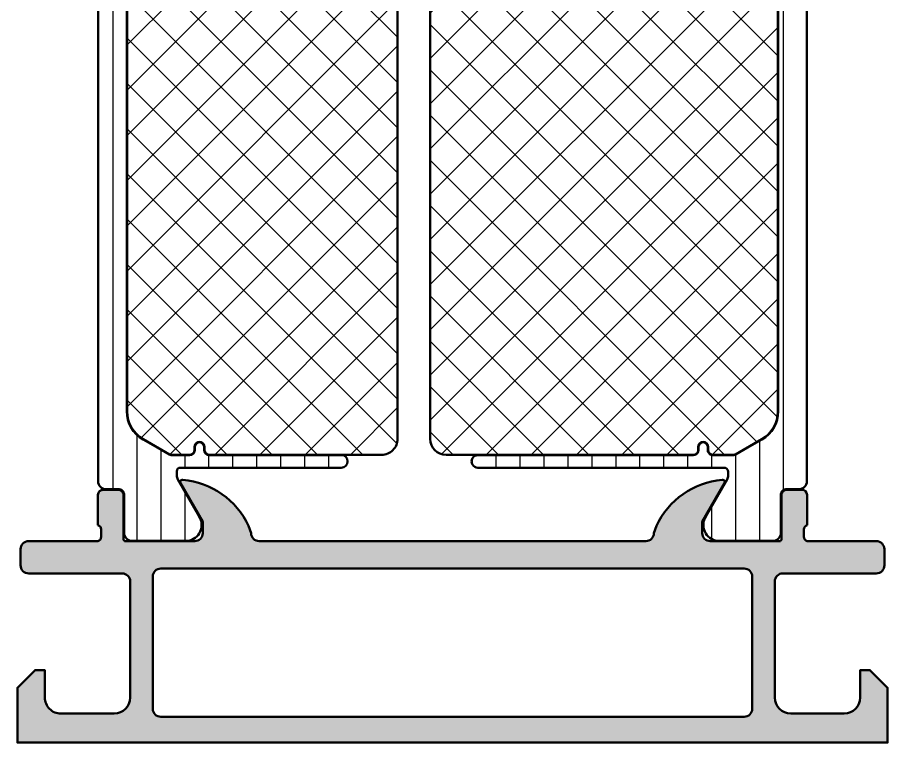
# Model space of a CAD drawing. Extents: x 0 to 54, y 0 to 90.
# Drawn here: x 0 to 54, y 0 to 45 of the extents above; entities that cross this region are included whole.
import ezdxf

# ---------------------------------------------------------------- set-up
doc = ezdxf.new("R2010")
doc.units = 0
for name, color, linetype, lineweight in [('0S-Alu contour', 7, 'Continuous', 50), ('0S-Alu hatch', 252, 'Continuous', 25), ('0S-Plastic contour', 254, 'Continuous', 50), ('0S-Plastic hatch', 253, 'Continuous', 25), ('0S-PT contour', 91, 'Continuous', 50), ('0S-PT hatch', 103, 'Continuous', 25)]:
    doc.layers.add(name, color=color, linetype=linetype, lineweight=lineweight)
pattern_1 = [(90, (0, 0), (-1.4859, 0), [])]
pattern_2 = [(135, (0, 0), (-1.403165018917055, -1.403165018917055), []), (225, (0, 0), (1.403165018917055, -1.403165018917055), [])]

# ---------------------------------------------------------------- blocks, each defined once
blk = doc.blocks.new('245313__9BE82646_0DBA_4F72_AE66_6E2277C4F172___79D6A3EC_DA30_4F22_AF5A_174B0E69895F_')
at = {"layer": '0S-Plastic hatch'}
h = blk.add_hatch(dxfattribs=at)
h.set_pattern_fill('ANSI31', color=256, scale=0.4680000000000001, angle=45, style=0)
h.set_pattern_definition(pattern_1)
edge = h.paths.add_edge_path()
edge.add_line((5.010047412109434, 66.29000567895639), (5.0100474121095, 16.20999432109075))
edge.add_arc((5.500044733207362, 16.20999432109069), 0.4899973210978601, 180, 269.9999999999948)
edge.add_line((5.500044733207317, 15.71999699999284), (6.310378745447203, 15.71999700000001))
edge.add_ellipse((6.310378053838333, 15.40999630848404), major_axis=(-0.3100006915167471, 0), ratio=1, start_angle=179.9998721732333, end_angle=269.99987217360996, ccw=False)
edge.add_line((6.620378745354308, 15.40999561687252), (6.620046795052795, 13.00999856427147))
edge.add_arc((7.110042772491545, 13.00999597743863), 0.4899959774455774, 179.9996975194316, 269.9999999999989)
edge.add_line((7.110042772491535, 12.51999999999305), (10.58586990830082, 12.52000000000001))
edge.add_arc((10.44427626122475, 13.49981807472286), 0.9899960709244711, 278.2228963588974, 392.7407569883286)
edge.add_line((11.27698796620614, 14.03524634894163), (9.95836298677975, 16.31917212144322))
edge.add_ellipse((10.39996191972351, 16.57412934929442), major_axis=(-0.5099145081389953, 0), ratio=1, start_angle=0, end_angle=29.999996598275686, ccw=False)
edge.add_line((9.890047411584513, 16.57412934930392), (9.89004741210936, 16.85000000042318))
edge.add_ellipse((10.10004741210936, 16.85000000002366), major_axis=(-0.2100000000000008, 0), ratio=1, start_angle=269.99999999999955, end_angle=360, ccw=False)
edge.add_line((10.10004741210936, 17.06000000002366), (20.1002968571582, 17.06000000002364))
edge.add_arc((20.10029685714226, 17.45000000002364), 0.3900000000000041, 270.0000000023424, 449.9963327099755)
edge.add_line((20.1003218195936, 17.83999999922477), (11.89999295600568, 17.84052487027402))
edge.add_ellipse((11.90001279781845, 18.15052344344653), major_axis=(-0.3099985738075024, 0), ratio=1, start_angle=0, end_angle=89.9963327181921, ccw=False)
edge.add_line((11.59001422401095, 18.15052344344653), (11.59001422401094, 18.35003318807466))
edge.add_arc((11.30004741210938, 18.35003318807466), 0.2899668119015608, 0, 180)
edge.add_line((11.01008060020782, 18.35003318807466), (11.01008060020782, 18.15052607826402))
edge.add_ellipse((10.70008060025495, 18.15052607826403), major_axis=(-0.3099999999528701, 0), ratio=1, start_angle=90.00000000000131, end_angle=180, ccw=False)
edge.add_line((10.70008060025495, 17.84052607831116), (9.535034602648912, 17.84052607831116))
edge.add_ellipse((9.535034602648917, 18.05052607831116), major_axis=(-0.2100000000000044, 0), ratio=1, start_angle=60.00000000000182, end_angle=89.99999999999858, ccw=False)
edge.add_line((9.43003460264892, 17.86866074351642), (7.795047412109366, 18.81262103809602))
edge.add_ellipse((8.800047412109368, 20.55333209970274), major_axis=(-2.009999999999999, 0), ratio=1, start_angle=0, end_angle=60, ccw=False)
edge.add_line((6.790047412109363, 20.55333209970275), (6.790047412109372, 61.94666790039173))
edge.add_ellipse((8.800047412109407, 61.94666790039174), major_axis=(-2.010000000000036, 0), ratio=1, start_angle=299.9999999999984, end_angle=360, ccw=False)
edge.add_line((7.795047412109438, 63.68737896199852), (9.430034602649023, 64.63133925657807))
edge.add_ellipse((9.535034602649157, 64.44947392178298), major_axis=(-0.210000000000377, 0), ratio=1, start_angle=270.0000000000116, end_angle=299.99999999998215, ccw=False)
edge.add_line((9.535034602649114, 64.65947392178334), (10.70008060020786, 64.65947392178325))
edge.add_ellipse((10.70008060020781, 64.34947392178321), major_axis=(-0.3100000000000165, 0), ratio=1, start_angle=180, end_angle=269.9999999999908, ccw=False)
edge.add_line((11.01008060020782, 64.34947392178324), (11.01008060020782, 64.1499668119726))
edge.add_arc((11.30004741210939, 64.1499668119726), 0.2899668119015626, 180, 360)
edge.add_line((11.59001422401095, 64.1499668119726), (11.59001422401096, 64.34947655660076))
edge.add_ellipse((11.9000142240125, 64.34947655659919), major_axis=(-0.3100000000015424, 0), ratio=1, start_angle=270.006498520729, end_angle=360, ccw=False)
edge.add_line((11.89997906363177, 64.65947655460677), (20.10034106812619, 64.66040664192181))
edge.add_arc((20.10029685715712, 65.05020331971913), 0.3897966803045239, 270.0064985210738, 450.0000000014512)
edge.add_line((20.10029685714724, 65.44000000002364), (10.10004741210892, 65.44000000002409))
edge.add_ellipse((10.10004741210895, 65.65000000002367), major_axis=(-0.2099999999995816, 0), ratio=1, start_angle=0, end_angle=89.99999999999142, ccw=False)
edge.add_line((9.890047412109375, 65.65000000002367), (9.890047412109373, 65.92584774313976))
edge.add_ellipse((10.40004741210934, 65.92584774313976), major_axis=(-0.5099999999999643, 0), ratio=1, start_angle=330.0000034006533, end_angle=360, ccw=False)
edge.add_line((9.958374441044395, 66.18084771692531), (11.27698796620567, 68.46475365110484))
edge.add_arc((10.44427626122476, 69.00018192532436), 0.989996070924473, 327.2592430116209, 441.7771036410987)
edge.add_line((10.58586990830089, 69.9800000000472), (7.110042772491543, 69.98000000005415))
edge.add_arc((7.110042772482333, 69.49000402261778), 0.4899959774363652, 89.99999999892303, 180.0079248046689)
edge.add_line((6.620046799732962, 69.48993624934641), (6.620378742484747, 67.09004587700196))
edge.add_ellipse((6.310378745449955, 67.09000300004719), major_axis=(-0.3100000000000069, 0), ratio=1, start_angle=89.99999999949182, end_angle=180.0079247372468, ccw=False)
edge.add_line((6.310378745447205, 66.78000300004717), (5.500044733207412, 66.78000300005436))
edge.add_arc((5.500044733207412, 66.29000567895639), 0.4899973210979738, 90, 180)
at = {"layer": '0S-Plastic contour', "color": 7}
for points in [[(10.58586990830089, 69.9800000000472), (7.110042772491543, 69.98000000005415)], [(6.620046799732962, 69.48993624934641), (6.620378742484747, 67.09004587700196)], [(9.958374441044395, 66.18084771692531), (11.27698796620567, 68.46475365110484)], [(6.310378745447205, 66.78000300004717), (5.500044733207412, 66.78000300005436)], [(5.010047412109434, 66.29000567895639), (5.0100474121095, 16.20999432109074)], [(9.890047412109375, 65.65000000002367), (9.890047412109373, 65.92584774313976)], [(20.10029685714724, 65.44000000002364), (10.10004741210892, 65.44000000002409)], [(7.795047412109438, 63.68737896199852), (9.430034602649023, 64.63133925657807)], [(9.535034602649114, 64.65947392178334), (10.70008060020786, 64.65947392178325)], [(11.01008060020782, 64.34947392178324), (11.01008060020782, 64.1499668119726)], [(11.59001422401095, 64.1499668119726), (11.59001422401096, 64.34947655660076)], [(11.89997906363177, 64.65947655460677), (20.10034106812619, 64.66040664192181)], [(6.790047412109363, 20.55333209970275), (6.790047412109372, 61.94666790039173)], [(9.43003460264892, 17.86866074351642), (7.795047412109366, 18.81262103809602)], [(10.70008060025495, 17.84052607831116), (9.535034602648912, 17.84052607831116)], [(11.01008060020782, 18.35003318807466), (11.01008060020782, 18.15052607826402)], [(11.59001422401095, 18.15052344344653), (11.59001422401094, 18.35003318807466)], [(20.1003218195936, 17.83999999922477), (11.89999295600568, 17.84052487027402)], [(9.890047411584513, 16.57412934930392), (9.89004741210936, 16.85000000042318)], [(10.10004741210936, 17.06000000002366), (20.1002968571582, 17.06000000002364)], [(11.27698796620614, 14.03524634894163), (9.95836298677975, 16.31917212144322)], [(5.500044733207317, 15.71999699999284), (6.310378745447203, 15.71999700000001)], [(6.620378745354308, 15.40999561687252), (6.620046795052795, 13.00999856427147)], [(7.110042772491535, 12.51999999999305), (10.58586990830082, 12.52000000000001)]]:
    blk.add_lwpolyline(points, dxfattribs=at)
for centre, radius, start, end in [((7.110042772482333, 69.49000402261778), 0.4899959774363652, 89.99999999892303, 180.0079248046689), ((10.44427626122476, 69.00018192532436), 0.989996070924473, 327.2592430116209, 81.77710364109868), ((5.500044733207412, 66.29000567895639), 0.4899973210979738, 90, 180), ((20.10029685715712, 65.05020331971913), 0.3897966803045239, 270.0064985210738, 90.00000000145123), ((11.30004741210939, 64.1499668119726), 0.2899668119015626, 180, 0), ((11.30004741210938, 18.35003318807466), 0.2899668119015608, 0, 180), ((20.10029685714226, 17.45000000002364), 0.3900000000000041, 270.0000000023424, 89.9963327099755), ((5.500044733207362, 16.20999432109069), 0.4899973210978601, 180, 269.9999999999948), ((10.44427626122475, 13.49981807472286), 0.9899960709244711, 278.2228963588974, 32.74075698832866), ((7.110042772491545, 13.00999597743863), 0.4899959774455774, 179.9996975194316, 269.9999999999989)]:
    blk.add_arc(centre, radius, start, end, dxfattribs=at)
at = {"layer": '0S-Plastic contour', "color": 7, "extrusion": (0, 0, -1)}
for centre, radius, start, end in [((-6.310378745449955, 67.09000300004719), 0.3100000000000069, 179.9920752627532, 270.0000000005082), ((-10.40004741210934, 65.92584774313976), 0.5099999999999643, 0, 29.99999659934664), ((-10.10004741210895, 65.65000000002367), 0.2099999999995816, 270.0000000000087, 0), ((-9.535034602649157, 64.44947392178298), 0.210000000000377, 60.00000000001784, 89.99999999998838), ((-10.70008060020781, 64.34947392178321), 0.3100000000000165, 90.0000000000092, 180), ((-11.9000142240125, 64.34947655659919), 0.3100000000015424, 0, 89.993501479271), ((-8.800047412109407, 61.94666790039174), 2.010000000000036, 0, 60.00000000000157), ((-8.800047412109368, 20.55333209970274), 2.009999999999999, 300, 0), ((-9.535034602648917, 18.05052607831116), 0.2100000000000044, 270.0000000000014, 299.9999999999982), ((-10.70008060025495, 18.15052607826403), 0.3099999999528702, 180, 269.9999999999987), ((-11.90001279781845, 18.15052344344653), 0.3099985738075024, 270.003667281808, 0), ((-10.10004741210936, 16.85000000002366), 0.2100000000000008, 0, 90.00000000000047), ((-10.39996191972351, 16.57412934929442), 0.5099145081389953, 330.0000034017243, 0), ((-6.310378053838333, 15.40999630848404), 0.3100006915167471, 90.00012782639006, 180.0001278267668)]:
    blk.add_arc(centre, radius, start, end, dxfattribs=at)
blk = doc.blocks.new('465030__1AEBB106_C5A7_4999_BAFA_1D3E6CB58166_')
at = {"layer": '0S-PT hatch'}
h = blk.add_hatch(dxfattribs=at)
h.set_pattern_fill('ANSI37', color=256, scale=0.625, angle=90, style=0)
h.set_pattern_definition(pattern_2)
edge = h.paths.add_edge_path()
edge.add_line((23.59004741210943, 63.6502033197427), (23.59004741210944, 18.84979668030453))
edge.add_ellipse((22.60004741210952, 18.84979668030444), major_axis=(-0.9899999999999165, 0), ratio=1, start_angle=89.99894919993892, end_angle=180, ccw=False)
edge.add_line((22.60002925558788, 17.85979668047102), (11.90000890543251, 17.85999291816624))
edge.add_ellipse((11.90001422401094, 18.14999291811747), major_axis=(-0.2899999999999987, 0), ratio=1, start_angle=0, end_angle=89.9989491996655, ccw=False)
edge.add_line((11.61001422401095, 18.14999291811747), (11.61001422401095, 18.35056371340372))
edge.add_arc((11.30058501929719, 18.35056371340371), 0.3094292047137603, 0, 180)
edge.add_line((10.99115581458343, 18.35056371340371), (10.99115581458343, 18.14999291811748))
edge.add_ellipse((10.70116290893022, 18.14999291811749), major_axis=(-0.2899929056532073, 0), ratio=1, start_angle=93.45167321396752, end_angle=180, ccw=False)
edge.add_line((10.71862240439084, 17.86052607831118), (9.5350346026489, 17.86052607831118))
edge.add_ellipse((9.535034602648913, 18.05052607831122), major_axis=(-0.1900000000000474, 0), ratio=1, start_angle=60.00000000000608, end_angle=89.99999999999568, ccw=False)
edge.add_line((9.440034602648907, 17.88598125159213), (7.805047412109369, 18.82994154617172))
edge.add_ellipse((8.80004741210936, 20.55333209970275), major_axis=(-1.989999999999994, 0), ratio=1, start_angle=0, end_angle=60.00000000000023, ccw=False)
edge.add_line((6.810047412109365, 20.55333209970275), (6.810047412109368, 61.94666790039178))
edge.add_ellipse((8.800047412109365, 61.94666790039177), major_axis=(-1.989999999999995, 0), ratio=1, start_angle=299.9999999999991, end_angle=360, ccw=False)
edge.add_line((7.805047412109396, 63.67005845392282), (9.44003460264894, 64.61401874850237))
edge.add_ellipse((9.535034602648903, 64.44947392178341), major_axis=(-0.1899999999999274, 0), ratio=1, start_angle=269.9999999998527, end_angle=299.9999999999999, ccw=False)
edge.add_line((9.535034602649391, 64.63947392178333), (10.7186090557065, 64.63947392178035))
edge.add_ellipse((10.70114872021596, 64.34999291814104), major_axis=(-0.2900070943674726, 0), ratio=1, start_angle=180, end_angle=266.54832960147826, ccw=False)
edge.add_line((10.99115581458343, 64.34999291814104), (10.99115581458343, 64.1494221228548))
edge.add_arc((11.30112262648499, 64.14942212285482), 0.3099668119015622, 180, 360)
edge.add_line((11.61108943838655, 64.14942212285483), (11.61108943838655, 64.34999291809388))
edge.add_ellipse((11.9014960777775, 64.34999291809392), major_axis=(-0.2904066393909499, 0), ratio=1, start_angle=269.998949054502, end_angle=360, ccw=False)
edge.add_line((11.90150140454943, 64.64039955743601), (22.60004722866735, 64.64020331974434))
edge.add_ellipse((22.60004741210654, 63.65020331974147), major_axis=(-0.9900000000028896, 0), ratio=1, start_angle=180, end_angle=270.000010616456, ccw=False)
at = {"layer": '0S-PT contour', "color": 7}
for points in [[(7.805047412109396, 63.67005845392282), (9.44003460264894, 64.61401874850237)], [(9.535034602649391, 64.63947392178333), (10.7186090557065, 64.63947392178035)], [(10.99115581458343, 64.34999291814104), (10.99115581458343, 64.1494221228548)], [(11.61108943838655, 64.14942212285483), (11.61108943838655, 64.34999291809388)], [(11.90150140454943, 64.64039955743601), (22.60004722866735, 64.64020331974434)], [(23.59004741210943, 63.6502033197427), (23.59004741210944, 18.84979668030453)], [(6.810047412109365, 20.55333209970275), (6.810047412109368, 61.94666790039178)], [(9.440034602648907, 17.88598125159213), (7.805047412109369, 18.82994154617172)], [(10.71862240439084, 17.86052607831118), (9.5350346026489, 17.86052607831118)], [(10.99115581458343, 18.35056371340371), (10.99115581458343, 18.14999291811748)], [(11.61001422401095, 18.14999291811747), (11.61001422401095, 18.35056371340372)], [(22.60002925558788, 17.85979668047102), (11.90000890543251, 17.85999291816624)]]:
    blk.add_lwpolyline(points, dxfattribs=at)
at = {"layer": '0S-PT contour', "color": 7, "extrusion": (0, 0, -1)}
for centre, radius, start, end in [((-9.535034602648903, 64.44947392178341), 0.1899999999999274, 60.00000000000012, 90.0000000001473), ((-10.70114872021596, 64.34999291814104), 0.2900070943674726, 93.45167039852174, 180), ((-11.9014960777775, 64.34999291809392), 0.2904066393909499, 0, 90.00105094549798), ((-22.60004741210654, 63.65020331974147), 0.9900000000028896, 89.999989383544, 180), ((-8.800047412109365, 61.94666790039177), 1.989999999999995, 0, 60.00000000000089), ((-8.80004741210936, 20.55333209970275), 1.989999999999994, 299.9999999999998, 0), ((-22.60004741210952, 18.84979668030444), 0.9899999999999167, 180, 270.0010508000612), ((-9.535034602648913, 18.05052607831122), 0.1900000000000474, 270.0000000000043, 299.9999999999939), ((-10.70116290893022, 18.14999291811749), 0.2899929056532073, 180, 266.5483267860325), ((-11.90001422401094, 18.14999291811747), 0.2899999999999987, 270.0010508003345, 0)]:
    blk.add_arc(centre, radius, start, end, dxfattribs=at)
at = {"layer": '0S-PT contour', "color": 7}
for centre, radius, start, end in [((11.30112262648499, 64.14942212285482), 0.3099668119015622, 180, 0), ((11.30058501929719, 18.35056371340371), 0.3094292047137603, 0, 180)]:
    blk.add_arc(centre, radius, start, end, dxfattribs=at)
blk = doc.blocks.new('465030__F732C39C_EEBE_4032_82E9_5B9614753224_')
at = {"layer": '0S-PT hatch'}
h = blk.add_hatch(dxfattribs=at)
h.set_pattern_fill('ANSI37', color=256, scale=0.625, angle=90, style=0)
h.set_pattern_definition(pattern_2)
edge = h.paths.add_edge_path()
edge.add_line((25.61000000000001, 63.65020331974267), (25.61, 18.84979668030454))
edge.add_arc((26.6, 18.84979668030455), 0.9899999999999984, 180, 270)
edge.add_line((26.6, 17.85979668030455), (41.95634587524412, 17.85979668030455))
edge.add_arc((41.95634587524413, 18.14979668030456), 0.2900000000000098, 269.9999999999986, 360)
edge.add_line((42.24634587524414, 18.14979668030456), (42.24634587524414, 18.3503674755908))
edge.add_ellipse((42.5557750799579, 18.3503674755908), major_axis=(-0.3094292047137586, 0), ratio=1, start_angle=180, end_angle=360, ccw=False)
edge.add_line((42.86520428467166, 18.3503674755908), (42.86520428467166, 18.14979668030456))
edge.add_arc((43.15520428467165, 18.14979668030456), 0.2899999999999991, 180, 266.5483281938052)
edge.add_line((43.13774436919677, 17.86032275859207), (44.46501280946045, 17.86032275859207))
edge.add_arc((44.46501280946044, 18.05032275859206), 0.1899999999999906, 270.0000000000021, 300.0000000000011)
edge.add_line((44.56001280946044, 17.88577793187303), (46.19499999999999, 18.8297382264526))
edge.add_arc((45.20000000000002, 20.55312877998363), 1.989999999999984, 299.9999999999994, 360)
edge.add_line((47.19, 20.55312877998363), (47.18999999999999, 61.94646458067267))
edge.add_arc((45.19999999999999, 61.94646458067267), 1.989999999999994, 0, 60.0000000000007)
edge.add_line((46.19499999999997, 63.6698551342037), (44.56001280946042, 64.61381542878328))
edge.add_arc((44.46501280946049, 64.44927060206427), 0.1899999999999377, 60.00000000001183, 90.00000000000857)
edge.add_line((44.46501280946046, 64.6392706020642), (43.13828197638459, 64.63927060206422))
edge.add_arc((43.15574189185947, 64.34979668035172), 0.2900000000000071, 93.45167180619482, 180)
edge.add_line((42.86574189185946, 64.34979668035172), (42.86574189185945, 64.14922588506548))
edge.add_ellipse((42.5557750799579, 64.14922588506548), major_axis=(-0.3099668119015604, 0), ratio=1, start_angle=0, end_angle=180, ccw=False)
edge.add_line((42.24580826805634, 64.14922588506548), (42.24580826805633, 64.34979668030455))
edge.add_arc((41.95540162866536, 64.34979668030455), 0.2904066393909659, 0, 89.99999999982477)
edge.add_line((41.95540162866625, 64.64020331969552), (26.60000000000302, 64.64020331974265))
edge.add_arc((26.59999999999998, 63.65020331974267), 0.9899999999999735, 89.99999999982418, 180)
at = {"layer": '0S-PT contour', "color": 7}
for points in [[(41.95540162866625, 64.64020331969552), (26.60000000000302, 64.64020331974265)], [(42.24580826805634, 64.14922588506548), (42.24580826805633, 64.34979668030455)], [(42.86574189185946, 64.34979668035172), (42.86574189185945, 64.14922588506548)], [(44.46501280946046, 64.6392706020642), (43.13828197638459, 64.63927060206422)], [(46.19499999999997, 63.6698551342037), (44.56001280946042, 64.61381542878328)], [(25.61000000000001, 63.65020331974267), (25.61, 18.84979668030454)], [(47.19, 20.55312877998363), (47.18999999999999, 61.94646458067267)], [(44.56001280946044, 17.88577793187303), (46.19499999999999, 18.8297382264526)], [(26.6, 17.85979668030455), (41.95634587524412, 17.85979668030455)], [(42.24634587524414, 18.14979668030456), (42.24634587524414, 18.3503674755908)], [(42.86520428467166, 18.3503674755908), (42.86520428467166, 18.14979668030456)], [(43.13774436919677, 17.86032275859207), (44.46501280946045, 17.86032275859207)]]:
    blk.add_lwpolyline(points, dxfattribs=at)
for centre, radius, start, end in [((26.59999999999998, 63.65020331974267), 0.9899999999999735, 89.99999999982418, 180), ((41.95540162866536, 64.34979668030455), 0.2904066393909659, 0, 89.99999999982477), ((43.15574189185947, 64.34979668035172), 0.2900000000000071, 93.45167180619482, 180), ((44.46501280946049, 64.44927060206427), 0.1899999999999377, 60.00000000001183, 90.00000000000857), ((45.19999999999999, 61.94646458067267), 1.989999999999994, 0, 60.0000000000007), ((45.20000000000002, 20.55312877998363), 1.989999999999984, 299.9999999999994, 0), ((26.6, 18.84979668030455), 0.9899999999999984, 180, 270), ((41.95634587524413, 18.14979668030456), 0.2900000000000098, 269.9999999999986, 0), ((43.15520428467165, 18.14979668030456), 0.2899999999999991, 180, 266.5483281938052), ((44.46501280946044, 18.05032275859206), 0.1899999999999906, 270.0000000000021, 300.0000000000011)]:
    blk.add_arc(centre, radius, start, end, dxfattribs=at)
at = {"layer": '0S-PT contour', "color": 7, "extrusion": (0, 0, -1)}
for centre, radius, start, end in [((-42.5557750799579, 64.14922588506548), 0.3099668119015604, 180, 0), ((-42.5557750799579, 18.3503674755908), 0.3094292047137586, 0, 180)]:
    blk.add_arc(centre, radius, start, end, dxfattribs=at)
blk = doc.blocks.new('245313__B198A31C_7E60_41CB_B2F0_3E29C9092ECE___F023F75F_FBD9_40AF_9412_A4734B4A756F_')
at = {"layer": '0S-Plastic hatch'}
h = blk.add_hatch(dxfattribs=at)
h.set_pattern_fill('ANSI31', color=256, scale=0.4680000000000001, angle=45, style=0)
h.set_pattern_definition(pattern_1)
edge = h.paths.add_edge_path()
edge.add_line((48.98999999999997, 66.29000567890924), (48.99, 16.20999432109084))
edge.add_ellipse((48.50000267890202, 16.20999432109084), major_axis=(-0.489997321097988, 0), ratio=1, start_angle=89.9999999999992, end_angle=180, ccw=False)
edge.add_line((48.50000267890201, 15.71999699999286), (47.68966866665958, 15.71999700000003))
edge.add_arc((47.68966866665954, 15.40999699999996), 0.3100000000000698, 89.99999999999213, 180.0079248429328)
edge.add_line((47.37966866962477, 15.40995412247373), (47.38000061237656, 13.01006375010296))
edge.add_ellipse((46.89000463963309, 13.00999597742345), major_axis=(-0.4899959774303841, 0), ratio=1, start_angle=89.99999999822279, end_angle=180.0079247354991, ccw=False)
edge.add_line((46.89000463961789, 12.51999999999307), (43.41417750380858, 12.52000000000003))
edge.add_ellipse((43.55577115088467, 13.49981807472287), major_axis=(-0.9899960709244668, 0), ratio=1, start_angle=-32.74075698838442, end_angle=81.7771036411014, ccw=False)
edge.add_line((42.72305944590381, 14.03524634894244), (44.04169574211237, 16.3191917237381))
edge.add_arc((43.60002365369179, 16.57419118792871), 0.5099989808100429, 330.000003400657, 360.0057435044358)
edge.add_line((44.11002263193942, 16.5742423117891), (44.10999999868411, 16.80002606457008))
edge.add_arc((43.84999999994528, 16.79999999995471), 0.260000000045304, 0.0057438172060589, 89.99999999386671)
edge.add_line((43.84999999997311, 17.06000000000002), (28.57101353298098, 17.0600000000006))
edge.add_ellipse((28.571013532981, 17.44925907311708), major_axis=(-0.3892590731164773, 0), ratio=1, start_angle=-90.00000000000261, end_angle=89.9999999999975, ccw=False)
edge.add_line((28.57101353298102, 17.83851814623355), (41.9548640214776, 17.83851814623355))
edge.add_arc((41.9548640214776, 18.15000000000009), 0.31148185376653, 270, 360)
edge.add_line((42.26634587524413, 18.15000000000009), (42.26634587524413, 18.35057079528628))
edge.add_ellipse((42.5557750799579, 18.35057079528627), major_axis=(-0.2894292047137625, 0), ratio=1, start_angle=180, end_angle=360, ccw=False)
edge.add_line((42.84520428467166, 18.35057079528627), (42.84520428467167, 18.14999999999999))
edge.add_arc((43.15520428467159, 18.14999999999999), 0.3099999999999312, 180, 273.3384387211084)
edge.add_line((43.17325675763497, 17.8405260782879), (44.46501280946023, 17.8405260782875))
edge.add_arc((44.46501280946029, 18.0505260782875), 0.2100000000000008, 269.9999999999826, 299.9999999999987)
edge.add_line((44.57001280946029, 17.86866074349276), (46.20499999999998, 18.81262103807239))
edge.add_arc((45.20000000000004, 20.55333209967911), 2.009999999999962, 299.9999999999989, 360)
edge.add_line((47.21, 20.55333209967911), (47.20999999999999, 61.94666790036817))
edge.add_arc((45.20000000000009, 61.94666790036816), 2.009999999999905, 0, 59.99999999999626)
edge.add_line((46.20500000000015, 63.68737896197472), (44.5700128094606, 64.6313392565545))
edge.add_arc((44.46501280946069, 64.44947392175992), 0.2099999999998203, 60.00000000000179, 90.00000000001357)
edge.add_line((44.46501280946065, 64.65947392175973), (43.17325675763696, 64.65947392175954))
edge.add_arc((43.15520428467185, 64.35000000004727), 0.3100000000002048, 86.66156127857354, 180)
edge.add_line((42.84520428467164, 64.35000000004726), (42.84520428467167, 64.14942920476099))
edge.add_ellipse((42.5557750799579, 64.14942920476099), major_axis=(-0.2894292047137696, 0), ratio=1, start_angle=0, end_angle=180, ccw=False)
edge.add_line((42.26634587524412, 64.14942920476096), (42.26634587524412, 64.35000000004713))
edge.add_arc((41.95486402147756, 64.35000000004716), 0.3114818537665656, 0, 89.9999999999987)
edge.add_line((41.95486402147756, 64.66148185381373), (28.57101353298099, 64.6614818538137))
edge.add_ellipse((28.57101353298099, 65.05074092693013), major_axis=(-0.3892590731164347, 0), ratio=1, start_angle=-90, end_angle=90, ccw=False)
edge.add_line((28.57101353298099, 65.44000000004657), (43.84999999997311, 65.44000000004725))
edge.add_arc((43.84999999997309, 65.70000000006475), 0.2600000000174987, 270.0000000000047, 359.9942561768293)
edge.add_line((44.10999999868411, 65.69997393542155), (44.1100226319117, 65.92575741228323))
edge.add_arc((43.60002263457809, 65.92580853905548), 0.5099999998962942, 359.9942561798751, 389.9999966024704)
edge.add_line((44.04169560553936, 66.18080851281327), (42.72305944590383, 68.46475365105756))
edge.add_ellipse((43.5557711508847, 69.00018192527716), major_axis=(-0.989996070924485, 0), ratio=1, start_angle=-81.77710364109868, end_angle=32.74075698838527, ccw=False)
edge.add_line((43.41417750380857, 69.98), (46.89000463961789, 69.980000000007))
edge.add_ellipse((46.89000463961789, 69.49000402256141), major_axis=(-0.489995977445588, 0), ratio=1, start_angle=179.9920752627074, end_angle=269.9999999999992, ccw=False)
edge.add_line((47.38000061237656, 69.48993624986672), (47.37966866962477, 67.09004587753824))
edge.add_arc((47.68966866666547, 67.09000300000599), 0.310000000005986, 179.9920751560094, 269.9999999988969)
edge.add_line((47.6896686666595, 66.780003), (48.4999999999928, 66.780003))
edge.add_ellipse((48.50000267890177, 66.29000567890913), major_axis=(-0.4899973210982055, 0), ratio=1, start_angle=180, end_angle=270.0003132469723, ccw=False)
at = {"layer": '0S-Plastic contour', "color": 7}
for points in [[(43.41417750380857, 69.98), (46.89000463961789, 69.980000000007)], [(47.38000061237656, 69.48993624986672), (47.37966866962477, 67.09004587753824)], [(44.04169560553936, 66.18080851281327), (42.72305944590383, 68.46475365105756)], [(47.6896686666595, 66.780003), (48.4999999999928, 66.780003)], [(44.10999999868411, 65.69997393542155), (44.1100226319117, 65.92575741228323)], [(48.98999999999997, 66.29000567890924), (48.99, 16.20999432109084)], [(28.57101353298099, 65.44000000004657), (43.84999999997311, 65.44000000004725)], [(41.95486402147756, 64.66148185381373), (28.57101353298099, 64.6614818538137)], [(42.26634587524412, 64.14942920476096), (42.26634587524412, 64.35000000004713)], [(42.84520428467164, 64.35000000004726), (42.84520428467167, 64.14942920476099)], [(44.46501280946065, 64.65947392175973), (43.17325675763696, 64.65947392175954)], [(46.20500000000015, 63.68737896197472), (44.5700128094606, 64.6313392565545)], [(47.21, 20.55333209967911), (47.20999999999999, 61.94666790036817)], [(44.57001280946029, 17.86866074349276), (46.20499999999998, 18.81262103807239)], [(28.57101353298102, 17.83851814623355), (41.9548640214776, 17.83851814623355)], [(42.26634587524413, 18.15000000000009), (42.26634587524413, 18.35057079528628)], [(42.84520428467166, 18.35057079528627), (42.84520428467167, 18.14999999999999)], [(43.17325675763497, 17.8405260782879), (44.46501280946023, 17.8405260782875)], [(43.84999999997311, 17.06000000000002), (28.57101353298098, 17.0600000000006)], [(44.11002263193942, 16.5742423117891), (44.10999999868411, 16.80002606457008)], [(42.72305944590381, 14.03524634894244), (44.04169574211237, 16.3191917237381)], [(48.50000267890201, 15.71999699999286), (47.68966866665958, 15.71999700000003)], [(47.37966866962477, 15.40995412247373), (47.38000061237656, 13.01006375010296)], [(46.89000463961789, 12.51999999999307), (43.41417750380858, 12.52000000000003)]]:
    blk.add_lwpolyline(points, dxfattribs=at)
at = {"layer": '0S-Plastic contour', "color": 7, "extrusion": (0, 0, -1)}
for centre, radius, start, end in [((-43.5557711508847, 69.00018192527716), 0.989996070924485, 327.2592430116147, 81.77710364109868), ((-46.89000463961789, 69.49000402256141), 0.489995977445588, 90.00000000000082, 180.0079247372927), ((-48.50000267890177, 66.29000567890913), 0.4899973210982056, 89.99968675302767, 180), ((-28.57101353298099, 65.05074092693013), 0.3892590731164347, 270, 90), ((-42.5557750799579, 64.14942920476099), 0.2894292047137696, 180, 0), ((-42.5557750799579, 18.35057079528627), 0.2894292047137625, 0, 180), ((-28.571013532981, 17.44925907311708), 0.3892590731164773, 270.0000000000026, 90.00000000000261), ((-48.50000267890202, 16.20999432109084), 0.489997321097988, 180, 270.0000000000008), ((-43.55577115088467, 13.49981807472287), 0.9899960709244668, 278.2228963588986, 32.74075698838441), ((-46.89000463963309, 13.00999597742345), 0.4899959774303841, 179.9920752645009, 270.0000000017772)]:
    blk.add_arc(centre, radius, start, end, dxfattribs=at)
at = {"layer": '0S-Plastic contour', "color": 7}
for centre, radius, start, end in [((47.68966866666547, 67.09000300000599), 0.310000000005986, 179.9920751560094, 269.9999999988969), ((43.60002263457809, 65.92580853905548), 0.5099999998962942, 359.9942561798751, 29.99999660247036), ((43.84999999997309, 65.70000000006475), 0.2600000000174987, 270.0000000000047, 359.9942561768293), ((41.95486402147756, 64.35000000004716), 0.3114818537665656, 0, 89.9999999999987), ((43.15520428467185, 64.35000000004727), 0.3100000000002048, 86.66156127857354, 180), ((44.46501280946069, 64.44947392175992), 0.2099999999998203, 60.00000000000179, 90.00000000001357), ((45.20000000000009, 61.94666790036816), 2.009999999999905, 0, 59.99999999999626), ((45.20000000000004, 20.55333209967911), 2.009999999999962, 299.9999999999989, 0), ((41.9548640214776, 18.15000000000009), 0.31148185376653, 270, 0), ((43.15520428467159, 18.14999999999999), 0.3099999999999312, 180, 273.3384387211084), ((44.46501280946029, 18.0505260782875), 0.2100000000000008, 269.9999999999826, 299.9999999999987), ((43.84999999994528, 16.79999999995471), 0.260000000045304, 0.0057438172060589, 89.99999999386671), ((43.60002365369179, 16.57419118792871), 0.5099989808100429, 330.000003400657, 0.0057435044357436), ((47.68966866665954, 15.40999699999996), 0.3100000000000698, 89.99999999999213, 180.0079248429328)]:
    blk.add_arc(centre, radius, start, end, dxfattribs=at)
blk = doc.blocks.new('345030__8AE7C70F_5385_4628_840D_D517960460A7_')
at = {"layer": '0S-Alu hatch'}
h = blk.add_hatch(color=256, dxfattribs=at)
edge = h.paths.add_edge_path()
edge.add_line((0.7000156403095801, 10.49999999965062), (6.499861420567336, 10.50000000019621))
edge.add_ellipse((6.499861420567338, 9.999952971286406), major_axis=(-0.5000470289098083, 0), ratio=1, start_angle=180.0053885866043, end_angle=270.0000000000002, ccw=False)
edge.add_line((6.999908447265654, 9.999999999998458), (6.999908447349658, 2.800432594831132))
edge.add_ellipse((5.999921409075159, 2.800432594831133), major_axis=(-0.999987038274499, 0), ratio=1, start_angle=90, end_angle=180, ccw=False)
edge.add_line((5.999921409075159, 1.800445556556634), (2.699920654290754, 1.800445556640639))
edge.add_ellipse((2.699871680815781, 2.800396583159517), major_axis=(-0.9999510277181375, 0), ratio=1, start_angle=-0.0028061108459951356, end_angle=90.00280611084679, ccw=False)
edge.add_line((1.699920654296903, 2.80044555663449), (1.699920654296903, 4.500434875488296))
edge.add_line((1.699920654296903, 4.500434875488296), (1.099884033203153, 4.500434875488294))
edge.add_line((1.099884033203153, 4.500434875488294), (2e-16, 3.400543213525617))
edge.add_line((2e-16, 3.400543213525617), (0, 0))
edge.add_line((0, 0), (54, 0))
edge.add_line((54, 0), (53.99999999999999, 3.400390624576665))
edge.add_line((53.99999999999999, 3.400390624576665), (52.89996337890625, 4.500434875488294))
edge.add_line((52.89996337890625, 4.500434875488294), (52.29992675781249, 4.500434875488294))
edge.add_line((52.29992675781249, 4.500434875488294), (52.29992675901176, 2.800396583159522))
edge.add_ellipse((51.29997573129362, 2.800396583159517), major_axis=(-0.99995102771814, 0), ratio=1, start_angle=90.00000000145877, end_angle=180, ccw=False)
edge.add_line((51.29997573131908, 1.800445555441378), (47.99992600303425, 1.800445556556628))
edge.add_ellipse((47.99992600303425, 2.800432594831123), major_axis=(-0.9999870382744948, 0), ratio=1, start_angle=0, end_angle=89.9999999999996, ccw=False)
edge.add_line((46.99993896475976, 2.800432594523953), (46.99993896263225, 9.999952971286419))
edge.add_ellipse((47.49998599154205, 9.999952971286422), major_axis=(-0.5000470289097976, 0), ratio=1, start_angle=269.99999999654887, end_angle=360, ccw=False)
edge.add_line((47.49998599157217, 10.50000000019621), (53.29983177181674, 10.49999999965062))
edge.add_arc((53.29983177181673, 11.00001869205046), 0.5000186923998414, 270.0000000000008, 360)
edge.add_line((53.79985046421657, 11.0000186919401), (53.79985046408788, 11.99998514386978))
edge.add_arc((53.29983560773694, 11.99998514386978), 0.5000148563509442, 0, 90)
edge.add_line((53.29983560773694, 12.50000000022072), (48.99999999999998, 12.50000000000003))
edge.add_ellipse((49.07883644654302, 12.76752059199316), major_axis=(-0.2788950563274375, 0), ratio=1, start_angle=-1.1645893740284237, end_angle=73.58012358050962, ccw=False)
edge.add_line((48.79999899999996, 12.77318899999119), (48.79999899999999, 13.22678299999151))
edge.add_ellipse((49.07886709564314, 13.23244365946858), major_axis=(-0.2789255417371295, 0), ratio=1, start_angle=-73.5754054446407, end_angle=1.1628700728890067, ccw=False)
edge.add_line((48.99999999999995, 13.49998699999149), (48.99999999999995, 15.37999800000003))
edge.add_arc((48.69999999999996, 15.37999800000003), 0.2999999999999971, 0, 90)
edge.add_line((48.69999999999996, 15.67999800000003), (47.72002568095719, 15.67999800000002))
edge.add_arc((47.72002568095719, 15.37999800000001), 0.3000000000000114, 90, 180)
edge.add_line((47.42002568095718, 15.37999800000001), (47.42002568095719, 12.62000000000002))
edge.add_ellipse((47.30002568095711, 12.62000000000001), major_axis=(-0.1200000000000756, 0), ratio=1, start_angle=89.22701128244529, end_angle=180, ccw=False)
edge.add_line((47.29840678628373, 12.50001092058003), (42.99975426843953, 12.50047302398838))
edge.add_ellipse((42.99980802223783, 13.00050992971865), major_axis=(-0.5000369086195339, 0), ratio=1, start_angle=0.007725740884723109, end_angle=89.99384072309931, ccw=False)
edge.add_line((42.49977111816406, 13.00044250493436), (42.49977111816404, 13.70045471191404))
edge.add_line((42.49977111816404, 13.70045471191404), (43.88801574707031, 16.10499572753906))
edge.add_arc((43.76109776000174, 16.16169572695292), 0.1390074292081919, 335.9275263803976, 446.6162758869891)
edge.add_line((43.76930236816405, 16.30046081542972), (43.72895812988288, 16.29499816894533))
edge.add_arc((44.13542029051295, 11.38890494542944), 4.922901807455909, 94.73604973705454, 155.3069582107387)
edge.add_line((39.66267395019527, 13.44548034667964), (39.49977111816406, 13.00044250488284))
edge.add_ellipse((38.99982060417946, 13.00042353351152), major_axis=(-0.4999505143445494, 0), ratio=1, start_angle=90.00001821401099, end_angle=180.002174174278, ccw=False)
edge.add_line((38.99982076311096, 12.500473019167), (15.00009155272145, 12.50046539306644))
edge.add_ellipse((15.00003443700346, 13.00042353322203), major_axis=(-0.4999581434180734, 0), ratio=1, start_angle=-0.0021741742780250206, end_angle=90.00654552713019, ccw=False)
edge.add_line((14.50007629394534, 13.00044250488282), (14.3371734619141, 13.44548034667971))
edge.add_arc((9.864427121596464, 11.38890494542946), 4.922901807455886, 24.69304178926215, 85.26395026294477)
edge.add_line((10.2708892822266, 16.29499816894532), (10.23054504394532, 16.30046081542972))
edge.add_arc((10.23874965210766, 16.16169572695293), 0.1390074292081873, 93.38372411302134, 204.0724736195989)
edge.add_line((10.11183166503909, 16.10499572753907), (11.50007629394534, 13.70045471191407))
edge.add_line((11.50007629394534, 13.70045471191407), (11.50007629394534, 13.00044250488085))
edge.add_ellipse((11.00003938987158, 13.00050992971866), major_axis=(-0.5000369086195328, 0), ratio=1, start_angle=90.00615956348389, end_angle=179.9922742529827, ccw=False)
edge.add_line((11.00009314617096, 12.50047302398865), (6.701640625816914, 12.50001092058003))
edge.add_ellipse((6.700021731152196, 12.62000000000003), major_axis=(-0.1199999999999752, 0), ratio=1, start_angle=0, end_angle=90.77298871341691, ccw=False)
edge.add_line((6.58002173115222, 12.62000000000003), (6.580021731152221, 15.37999800000003))
edge.add_arc((6.280021731152221, 15.37999800000003), 0.3000000000000007, 0, 89.99999999999984)
edge.add_line((6.280021731152221, 15.67999800000003), (5.30004741210944, 15.67999800000003))
edge.add_arc((5.300047412109438, 15.37999800000003), 0.3000000000000043, 89.99999999999967, 180)
edge.add_line((5.000047412109434, 15.37999800000003), (5.000047412109435, 13.49998699999152))
edge.add_ellipse((4.921180316466264, 13.23244365946858), major_axis=(-0.2789255417371518, 0), ratio=1, start_angle=178.8371299271173, end_angle=253.57540544464462, ccw=False)
edge.add_line((5.200048412109434, 13.22678299999154), (5.200048412109436, 12.77318899999147))
edge.add_ellipse((4.921210965566386, 12.76752059199314), major_axis=(-0.2788950563274359, 0), ratio=1, start_angle=106.41987641949319, end_angle=181.1645893740876, ccw=False)
edge.add_line((5.000047412109434, 12.50000000000002), (0.7000118043724655, 12.50000000022073))
edge.add_arc((0.7000118043724654, 11.99998514386978), 0.5000148563509477, 89.99999999999996, 180)
edge.add_line((0.1999969480215177, 11.99998514404448), (0.1999969478928378, 11.00001869205044))
edge.add_arc((0.7000156402926637, 11.00001869205044), 0.5000186923998271, 180, 270.0000000019384)
edge = h.paths.add_edge_path()
edge.add_ellipse((8.899871826171902, 10.30043792724611), major_axis=(-0.5, 0), ratio=1, start_angle=270, end_angle=360, ccw=False)
edge.add_line((8.899871826171902, 10.80043792724611), (45.0999755859375, 10.80043792724611))
edge.add_ellipse((45.0999755859375, 10.30043792724611), major_axis=(-0.5, 0), ratio=1, start_angle=180, end_angle=270, ccw=False)
edge.add_line((45.5999755859375, 10.30043792724611), (45.5999755859375, 2.10044097900392))
edge.add_ellipse((45.0999755859375, 2.10044097900392), major_axis=(-0.5, 0), ratio=1, start_angle=90, end_angle=180, ccw=False)
edge.add_line((45.0999755859375, 1.60044097900392), (8.899871826171903, 1.60044097900392))
edge.add_ellipse((8.899871826171902, 2.10044097900392), major_axis=(-0.5, 0), ratio=1, start_angle=0, end_angle=90, ccw=False)
edge.add_line((8.399871826171902, 2.10044097900392), (8.399871826171902, 10.30043792724611))
at = {"layer": '0S-Alu contour', "color": 7}
for points in [[(10.2708892822266, 16.29499816894532), (10.23054504394532, 16.30046081542972)], [(43.76930236816405, 16.30046081542972), (43.72895812988288, 16.29499816894533)], [(6.280021731152221, 15.67999800000003), (5.30004741210944, 15.67999800000003)], [(10.11183166503909, 16.10499572753907), (11.50007629394534, 13.70045471191407), (11.50007629394534, 13.00044250488085)], [(42.49977111816406, 13.00044250493436), (42.49977111816404, 13.70045471191404), (43.88801574707031, 16.10499572753906)], [(48.69999999999996, 15.67999800000003), (47.72002568095719, 15.67999800000002)], [(5.000047412109434, 15.37999800000003), (5.000047412109435, 13.49998699999152)], [(6.58002173115222, 12.62000000000003), (6.580021731152221, 15.37999800000003)], [(47.42002568095718, 15.37999800000001), (47.42002568095719, 12.62000000000002)], [(48.99999999999995, 13.49998699999149), (48.99999999999995, 15.37999800000003)], [(5.200048412109434, 13.22678299999154), (5.200048412109436, 12.77318899999147)], [(14.50007629394534, 13.00044250488282), (14.3371734619141, 13.44548034667971)], [(39.66267395019527, 13.44548034667964), (39.49977111816406, 13.00044250488284)], [(48.79999899999996, 12.77318899999119), (48.79999899999999, 13.22678299999151)], [(5.000047412109434, 12.50000000000002), (0.7000118043724657, 12.50000000022073)], [(11.00009314617096, 12.50047302398865), (6.701640625816914, 12.50001092058003)], [(38.99982076311096, 12.500473019167), (15.00009155272145, 12.50046539306644)], [(47.29840678628373, 12.50001092058003), (42.99975426843953, 12.50047302398838)], [(53.29983560773694, 12.50000000022072), (48.99999999999998, 12.50000000000003)], [(0.1999969480215177, 11.99998514404448), (0.1999969478928378, 11.00001869205044)], [(53.79985046421657, 11.0000186919401), (53.79985046408788, 11.99998514386978)], [(8.899871826171902, 10.80043792724611), (45.0999755859375, 10.80043792724611)], [(0.7000156403095801, 10.49999999965062), (6.499861420567336, 10.50000000019621)], [(8.399871826171902, 2.10044097900392), (8.399871826171902, 10.30043792724611)], [(45.5999755859375, 10.30043792724611), (45.5999755859375, 2.10044097900392)], [(47.49998599157217, 10.50000000019621), (53.29983177181674, 10.49999999965062)], [(6.999908447265654, 9.999999999998458), (6.999908447349658, 2.800432594831132)], [(46.99993896475976, 2.800432594523953), (46.99993896263225, 9.999952971286419)], [(1.699920654296903, 2.80044555663449), (1.699920654296903, 4.500434875488296), (1.099884033203153, 4.500434875488294), (2e-16, 3.400543213525617), (0, 0), (54, 0), (53.99999999999999, 3.400390624576665), (52.89996337890625, 4.500434875488294), (52.29992675781249, 4.500434875488294), (52.29992675901176, 2.800396583159522)], [(5.999921409075159, 1.800445556556634), (2.699920654290754, 1.800445556640639)], [(51.29997573131908, 1.800445555441378), (47.99992600303425, 1.800445556556628)], [(45.0999755859375, 1.60044097900392), (8.899871826171902, 1.60044097900392)]]:
    blk.add_lwpolyline(points, dxfattribs=at)
for centre, radius, start, end in [((10.23874965210766, 16.16169572695293), 0.1390074292081873, 93.38372411302134, 204.0724736195989), ((9.864427121596464, 11.38890494542946), 4.922901807455886, 24.69304178926215, 85.26395026294477), ((44.13542029051295, 11.38890494542944), 4.922901807455909, 94.73604973705454, 155.3069582107387), ((43.76109776000174, 16.16169572695292), 0.1390074292081919, 335.9275263803976, 86.61627588698907), ((5.300047412109438, 15.37999800000003), 0.3000000000000043, 89.99999999999967, 180), ((6.280021731152221, 15.37999800000003), 0.3000000000000007, 0, 89.99999999999984), ((47.72002568095719, 15.37999800000001), 0.3000000000000114, 90, 180), ((48.69999999999996, 15.37999800000003), 0.2999999999999971, 0, 90), ((0.7000118043724654, 11.99998514386978), 0.5000148563509477, 89.99999999999996, 180), ((53.29983560773694, 11.99998514386978), 0.5000148563509442, 0, 90), ((0.7000156402926637, 11.00001869205044), 0.5000186923998271, 180, 270.0000000019384), ((53.29983177181673, 11.00001869205046), 0.5000186923998414, 270.0000000000008, 0)]:
    blk.add_arc(centre, radius, start, end, dxfattribs=at)
at = {"layer": '0S-Alu contour', "color": 7, "extrusion": (0, 0, -1)}
for centre, radius, start, end in [((-4.921180316466264, 13.23244365946858), 0.2789255417371518, 106.4245945553554, 181.1628700728828), ((-11.00003938987158, 13.00050992971866), 0.5000369086195328, 180.0077257470174, 269.9938404365161), ((-15.00003443700346, 13.00042353322203), 0.4999581434180734, 269.9934544728698, 0.0021741742779335), ((-38.99982060417946, 13.00042353351152), 0.4999505143445494, 179.997825825722, 269.999981785989), ((-42.99980802223783, 13.00050992971865), 0.5000369086195339, 270.0061592769007, 359.9922742591153), ((-49.07886709564314, 13.23244365946858), 0.2789255417371295, 358.837129927111, 73.5754054446408), ((-4.921210965566386, 12.76752059199314), 0.2788950563274359, 178.8354106259124, 253.5801235805068), ((-6.700021731152196, 12.62000000000003), 0.1199999999999752, 269.2270112865831, 0), ((-47.30002568095711, 12.62000000000001), 0.1200000000000756, 180, 270.7729887175548), ((-49.07883644654302, 12.76752059199316), 0.2788950563274375, 286.4198764194904, 1.164589374028382), ((-8.899871826171902, 10.30043792724611), 0.5, 0, 90), ((-45.0999755859375, 10.30043792724611), 0.5, 90, 180), ((-6.499861420567338, 9.999952971286406), 0.5000470289098083, 89.9999999999998, 179.9946114133957), ((-47.49998599154205, 9.999952971286422), 0.5000470289097976, 0, 90.00000000345115), ((-2.699871680815781, 2.800396583159517), 0.9999510277181375, 269.9971938891532, 0.0028061108459838), ((-5.999921409075159, 2.800432594831133), 0.999987038274499, 180, 270), ((-47.99992600303425, 2.800432594831123), 0.9999870382744948, 270.0000000000004, 0), ((-51.29997573129362, 2.800396583159517), 0.99995102771814, 180, 269.9999999985412), ((-8.899871826171902, 2.10044097900392), 0.5, 270, 0), ((-45.0999755859375, 2.10044097900392), 0.5, 180, 270)]:
    blk.add_arc(centre, radius, start, end, dxfattribs=at)
blk = doc.blocks.new('465030__C93E60D1_C1E4_4FB0_92A4_23180780319E_')
at = {"layer": '0S-Alu contour', "color": 7}
blk.add_blockref('345030__8AE7C70F_5385_4628_840D_D517960460A7_', (0, 0), dxfattribs=at)
at = {"layer": '0S-Plastic contour', "color": 7}
for name in ['245313__9BE82646_0DBA_4F72_AE66_6E2277C4F172___79D6A3EC_DA30_4F22_AF5A_174B0E69895F_', '245313__B198A31C_7E60_41CB_B2F0_3E29C9092ECE___F023F75F_FBD9_40AF_9412_A4734B4A756F_']:
    blk.add_blockref(name, (0, 0), dxfattribs=at)
at = {"layer": '0S-PT contour', "color": 7}
for name in ['465030__1AEBB106_C5A7_4999_BAFA_1D3E6CB58166_', '465030__F732C39C_EEBE_4032_82E9_5B9614753224_']:
    blk.add_blockref(name, (0, 0), dxfattribs=at)

msp = doc.modelspace()

# ---------------------------------------------------------------- block references
at = {"layer": '0S-Alu contour', "color": 7}
msp.add_blockref('465030__C93E60D1_C1E4_4FB0_92A4_23180780319E_', (0, 0), dxfattribs=at)

doc.saveas('drawing.dxf')
